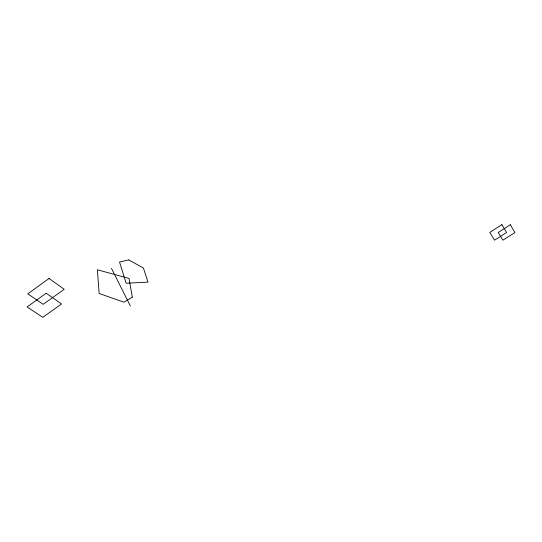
<?xml version="1.0" encoding="UTF-8"?>
<svg xmlns="http://www.w3.org/2000/svg" width="542" height="542" viewBox="0 0 542 542"><rect width="100%" height="100%" fill="white"/><g stroke="black" fill="none" stroke-linecap="round" stroke-linejoin="round"><path stroke-width="0.81" d="M111.456 268.358L130.358 305.959M49.058 278.446L27.771 293.839L43.184 304.326L64.2 289.293L49.058 278.446M46.172 293.222L27.1 306.921L42.771 317.341L61.598 303.954L46.172 293.222M501.919 224.659L489.765 232.43L494.568 240.181L506.594 232.525L501.919 224.659M510.347 224.74L498.213 232.477L502.895 240.194L514.9 232.572L510.347 224.74M132.295 297.179L124.03 302.199L99.118 293.466L97.411 269.787L129.03 278.412L132.295 297.179M128.752 259.943L119.525 261.996L126.144 283.222L147.98 282.131L143.413 268.012L128.752 259.943"/></g></svg>
